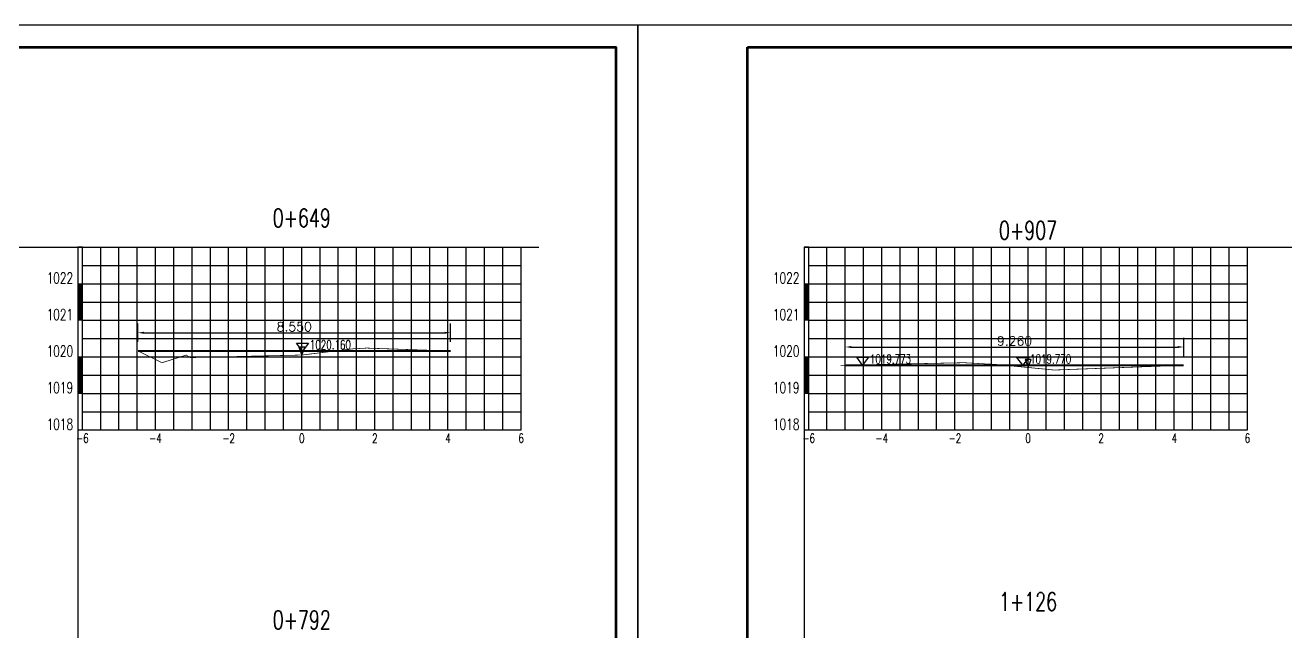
# Model space of a CAD drawing. Extents: x 695776 to 1250176, y 4443437 to 9025597.
# Drawn here: x 880620 to 915101, y 4557495 to 4574090 of the extents above; entities that cross this region are included whole.
import ezdxf
from ezdxf.enums import TextEntityAlignment as Align

# ---------------------------------------------------------------- set-up
doc = ezdxf.new("R2010")
doc.units = 0
doc.header["$LTSCALE"] = 0.5
doc.header["$PDSIZE"] = 0.2
doc.linetypes.add('ACAD_ISO07W100', pattern=[3.5, 0.5, -3])
doc.linetypes.add('CENTER2', pattern=[28.575, 19.05, -3.175, 3.175, -3.175])
doc.layers.get('0').update_dxf_attribs({"linetype": 'CONTINUOUS'})
doc.layers.get('Defpoints').update_dxf_attribs({"linetype": 'CONTINUOUS'})
for name, color, linetype in [('KEDU', 7, 'CONTINUOUS'), ('MIGE', 4, 'ACAD_ISO07W100'), ('MIGE1', 11, 'CONTINUOUS'), ('SANJIAO', 212, 'CONTINUOUS'), ('SHEJI', 1, 'CONTINUOUS'), ('YUANSHI', 2, 'CONTINUOUS'), ('YUANSHI1', 73, 'CONTINUOUS'), ('ZHOUXIAN', 20, 'CENTER2'), ('图框', 7, 'CONTINUOUS'), ('辅助线', 3, 'CONTINUOUS')]:
    doc.layers.add(name, color=color, linetype=linetype)
doc.styles.get("Standard").update_dxf_attribs({"font": 'rs.shx', "bigfont": 'hztxt.shx'})
doc.dimstyles.get("Standard").update_dxf_attribs({"dimtxt": 0.18, "dimasz": 0.18, "dimexe": 0.18, "dimexo": 0.0625, "dimgap": 0.09, "dimtad": 0, "dimtih": 1, "dimtoh": 1, "dimdec": 4, "dimzin": 0, "dimdsep": 46, "dimtxsty": 'Standard', "dimcen": 0.09, "dimadec": 0, "dimazin": 0, "dimtfac": 1, "dimtdec": 4, "dimtofl": 0, "dimtmove": 0, "dimatfit": 3, "dimfxl": 0, "dimtolj": 1, "dimtzin": 0, "dimarcsym": 0})

# ---------------------------------------------------------------- blocks, each defined once
blk = doc.blocks.new('zhunghao')
blk.add_lwpolyline([(0, 0), (0.33, 0.86), (-0.33, 0.86), (0, 0)])
blk = doc.blocks.new('ele_sym08')
blk.add_line((0, 0), (5.6, 0))
blk.add_lwpolyline([(0.9, 0), (0.25, 0.86), (1.55, 0.86), (0.9, 0)])
at = {"width": 0.7}
blk.add_attdef('ELEVAT', (1.7, 0.18), '', height=1, dxfattribs=at)
blk = doc.blocks.new('*D691')
at = {"color": 0, "lineweight": -2}
for p, q in [((883704, 4565426), (883704, 4565926)), ((892254, 4565426), (892254, 4565926)), ((883867, 4565676), (892092, 4565676))]:
    blk.add_line(p, q, dxfattribs=at)
at = {"color": 0}
for points in [[(883867, 4565703), (883867, 4565649), (883704, 4565676)], [(892092, 4565703), (892092, 4565649), (892254, 4565676)]]:
    blk.add_solid(points, dxfattribs=at)
at = {"layer": 'Defpoints', "color": 0}
for p in [(892254, 4565676), (883704, 4565176), (892254, 4565176)]:
    blk.add_point(p, dxfattribs=at)
at = {"color": 0, "insert": (887979, 4565839), "char_height": 250, "attachment_point": 5}
blk.add_mtext('\\A1;8.550', dxfattribs=at)
blk = doc.blocks.new('bc1_100')
blk.add_lwpolyline([(0.064, 1), (-0.063, 1), (-0.063, 0), (0.064, 0)], close=True)
at = {"width": 0.7}
blk.add_attdef('BC', text='', height=0.3, dxfattribs=at).set_placement((-0.193, 0.007), align=Align.RIGHT)
blk = doc.blocks.new('bc0_100')
for p, q in [((-0.063, 1), (-0.063, 0)), ((0.063, 0), (0.063, 1))]:
    blk.add_line(p, q)
at = {"const_width": 0.126}
blk.add_lwpolyline([(0, 1), (0, 0)], dxfattribs=at)
at = {"width": 0.7}
blk.add_attdef('BC', text='', height=0.3, dxfattribs=at).set_placement((-0.193, 0.007), align=Align.RIGHT)
blk = doc.blocks.new('*D677')
at = {"color": 0, "lineweight": -2}
for p, q in [((903051, 4565036), (903051, 4565536)), ((912311, 4565036), (912311, 4565536)), ((903213, 4565286), (912148, 4565286))]:
    blk.add_line(p, q, dxfattribs=at)
at = {"color": 0}
for points in [[(903213, 4565313), (903213, 4565259), (903051, 4565286)], [(912148, 4565313), (912148, 4565259), (912311, 4565286)]]:
    blk.add_solid(points, dxfattribs=at)
at = {"layer": 'Defpoints', "color": 0}
for p in [(912311, 4565286), (903051, 4564786), (912311, 4564786)]:
    blk.add_point(p, dxfattribs=at)
at = {"color": 0, "insert": (907681, 4565449), "char_height": 250, "attachment_point": 5}
blk.add_mtext('\\A1;9.260', dxfattribs=at)

msp = doc.modelspace()

# ---------------------------------------------------------------- linework, layer by layer
at = {"layer": 'MIGE', "linetype": 'Continuous'}
for p, q in [((882684.2765, 4563016.1388), (882684.2765, 4568016.1388)), ((883684.2765, 4563016.1388), (883684.2765, 4568016.1388)), ((884684.2765, 4563016.1388), (884684.2765, 4568016.1388)), ((885684.2765, 4563016.1388), (885684.2765, 4568016.1388)), ((886684.2765, 4563016.1388), (886684.2765, 4568016.1388)), ((887684.2765, 4563016.1388), (887684.2765, 4568016.1388)), ((888684.2765, 4563016.1388), (888684.2765, 4568016.1388)), ((889684.2765, 4563016.1388), (889684.2765, 4568016.1388)), ((890684.2765, 4563016.1388), (890684.2765, 4568016.1388)), ((891684.2765, 4563016.1388), (891684.2765, 4568016.1388)), ((892684.2765, 4563016.1388), (892684.2765, 4568016.1388)), ((893684.2765, 4563016.1388), (893684.2765, 4568016.1388)), ((902550.9391, 4563016.1388), (902550.9391, 4568016.1388)), ((903550.9391, 4563016.1388), (903550.9391, 4568016.1388)), ((904550.9391, 4563016.1388), (904550.9391, 4568016.1388)), ((905550.9391, 4563016.1388), (905550.9391, 4568016.1388)), ((906550.9391, 4563016.1388), (906550.9391, 4568016.1388)), ((907550.9391, 4563016.1388), (907550.9391, 4568016.1388)), ((908550.9391, 4563016.1388), (908550.9391, 4568016.1388)), ((909550.9391, 4563016.1388), (909550.9391, 4568016.1388)), ((910550.9391, 4563016.1388), (910550.9391, 4568016.1388)), ((911550.9391, 4563016.1388), (911550.9391, 4568016.1388)), ((912550.9391, 4563016.1388), (912550.9391, 4568016.1388)), ((913550.9391, 4563016.1388), (913550.9391, 4568016.1388)), ((882184.2765, 4567516.1388), (894184.2765, 4567516.1388)), ((902050.9391, 4567516.1388), (914050.9391, 4567516.1388)), ((882184.2765, 4566516.1388), (894184.2765, 4566516.1388)), ((902050.9391, 4566516.1388), (914050.9391, 4566516.1388)), ((882184.2765, 4565516.1388), (894184.2765, 4565516.1388)), ((902050.9391, 4565516.1388), (914050.9391, 4565516.1388)), ((882184.2765, 4564516.1388), (894184.2765, 4564516.1388)), ((902050.9391, 4564516.1388), (914050.9391, 4564516.1388)), ((882184.2765, 4563516.1388), (894184.2765, 4563516.1388)), ((902050.9391, 4563516.1388), (914050.9391, 4563516.1388))]:
    msp.add_line(p, q, dxfattribs=at)
at = {"layer": 'MIGE1'}
for p, q in [((882184.2765, 4568016.1388), (894184.2765, 4568016.1388)), ((882184.2765, 4563016.1388), (882184.2765, 4568016.1388)), ((883184.2765, 4563016.1388), (883184.2765, 4568016.1388)), ((884184.2765, 4563016.1388), (884184.2765, 4568016.1388)), ((885184.2765, 4563016.1388), (885184.2765, 4568016.1388)), ((886184.2765, 4563016.1388), (886184.2765, 4568016.1388)), ((887184.2765, 4563016.1388), (887184.2765, 4568016.1388)), ((888184.2765, 4563016.1388), (888184.2765, 4568016.1388)), ((889184.2765, 4563016.1388), (889184.2765, 4568016.1388)), ((890184.2765, 4563016.1388), (890184.2765, 4568016.1388)), ((891184.2765, 4563016.1388), (891184.2765, 4568016.1388)), ((892184.2765, 4563016.1388), (892184.2765, 4568016.1388)), ((893184.2765, 4563016.1388), (893184.2765, 4568016.1388)), ((894184.2765, 4563016.1388), (894184.2765, 4568016.1388)), ((902050.9391, 4568016.1388), (914050.9391, 4568016.1388)), ((902050.9391, 4563016.1388), (902050.9391, 4568016.1388)), ((903050.9391, 4563016.1388), (903050.9391, 4568016.1388)), ((904050.9391, 4563016.1388), (904050.9391, 4568016.1388)), ((905050.9391, 4563016.1388), (905050.9391, 4568016.1388)), ((906050.9391, 4563016.1388), (906050.9391, 4568016.1388)), ((907050.9391, 4563016.1388), (907050.9391, 4568016.1388)), ((908050.9391, 4563016.1388), (908050.9391, 4568016.1388)), ((909050.9391, 4563016.1388), (909050.9391, 4568016.1388)), ((910050.9391, 4563016.1388), (910050.9391, 4568016.1388)), ((911050.9391, 4563016.1388), (911050.9391, 4568016.1388)), ((912050.9391, 4563016.1388), (912050.9391, 4568016.1388)), ((913050.9391, 4563016.1388), (913050.9391, 4568016.1388)), ((914050.9391, 4563016.1388), (914050.9391, 4568016.1388)), ((882184.2765, 4567016.1388), (894184.2765, 4567016.1388)), ((902050.9391, 4567016.1388), (914050.9391, 4567016.1388)), ((882184.2765, 4566016.1388), (894184.2765, 4566016.1388)), ((902050.9391, 4566016.1388), (914050.9391, 4566016.1388)), ((882184.2765, 4565016.1388), (894184.2765, 4565016.1388)), ((902050.9391, 4565016.1388), (914050.9391, 4565016.1388)), ((882184.2765, 4564016.1388), (894184.2765, 4564016.1388)), ((902050.9391, 4564016.1388), (914050.9391, 4564016.1388)), ((882184.2765, 4563016.1388), (894184.2765, 4563016.1388)), ((902050.9391, 4563016.1388), (914050.9391, 4563016.1388))]:
    msp.add_line(p, q, dxfattribs=at)
at = {"layer": 'SHEJI', "const_width": 50}
for points in [[(883704.2765, 4565176.1388), (888184.2765, 4565176.1388), (889090.1588, 4565176.1388), (892254.2765, 4565176.1388)], [(903050.9391, 4564788.8311), (903050.9391, 4564786.1388), (907413.4391, 4564786.1388), (908050.9391, 4564786.1388), (912310.9391, 4564786.1388)]]:
    msp.add_lwpolyline(points, dxfattribs=at)
at = {"layer": 'YUANSHI', "const_width": 20}
for points in [[(889090.1588, 4565176.1388), (889584.2765, 4565236.1388), (889964.2765, 4565256.1388), (892254.2765, 4565176.1388)], [(902920.9391, 4564786.1388), (903050.9391, 4564788.8311)], [(903050.9391, 4564788.8311), (906300.9391, 4564856.1388), (907200.9391, 4564806.1388), (907413.4391, 4564786.1388)]]:
    msp.add_lwpolyline(points, dxfattribs=at)
at = {"layer": 'YUANSHI1', "const_width": 20}
for points in [[(883704.2765, 4565176.1388), (884364.2765, 4564856.1388), (885024.2765, 4565066.1388), (885134.2765, 4564996.1388), (888184.2765, 4565066.1388), (889090.1588, 4565176.1388)], [(907413.4391, 4564786.1388), (908050.9391, 4564726.1388), (908760.9391, 4564656.1388), (912310.9391, 4564786.1388)]]:
    msp.add_lwpolyline(points, dxfattribs=at)
at = {"layer": 'ZHOUXIAN'}
for p, q in [((888184.2765, 4564356.1388), (888184.2765, 4565756.1388)), ((908050.9391, 4564156.1388), (908050.9391, 4565356.1388))]:
    msp.add_line(p, q, dxfattribs=at)
at = {"layer": '图框', "linetype": 'Continuous', "lineweight": -2, "flags": 128}
for points in [[(846976.0337, 4574089.6091), (846976.0337, 4538449.6091), (897376.0337, 4538449.6091), (897376.0337, 4574089.6091), (846976.0337, 4574089.6091)], [(897376.0377, 4574089.6039), (897376.0377, 4538449.6039), (947776.0377, 4538449.6039), (947776.0377, 4574089.6039), (897376.0377, 4574089.6039)]]:
    msp.add_lwpolyline(points, dxfattribs=at)
at = {"layer": '图框', "linetype": 'Continuous', "lineweight": 60, "flags": 128}
for points in [[(849976.0337, 4573489.6091), (896776.0337, 4573489.6091), (896776.0337, 4539049.6091), (849976.0337, 4539049.6091), (849976.0337, 4573489.6091)], [(900376.0377, 4573489.6039), (947176.0377, 4573489.6039), (947176.0377, 4539049.6039), (900376.0377, 4539049.6039), (900376.0377, 4573489.6039)]]:
    msp.add_lwpolyline(points, dxfattribs=at)
at = {"layer": '辅助线'}
for points in [[(851799.5602, 4568016.1388), (894665.0733, 4568016.1388)], [(882058.0809, 4568016.1388), (882058.0809, 4547338.7403)], [(901924.7435, 4568016.1388), (944790.2567, 4568016.1388)], [(901924.7435, 4568016.1388), (901924.7435, 4540573.0659)]]:
    msp.add_lwpolyline(points, dxfattribs=at)

# ---------------------------------------------------------------- block references
at = {"xscale": 250, "yscale": 250, "zscale": 250}
for p, values in [((887979.2765, 4565176.1388), {'ELEVAT': '1020.160'}), ((903300.9391, 4564788.8311), {'ELEVAT': '1019.773'}), ((907680.9391, 4564786.1388), {'ELEVAT': '1019.770'})]:
    msp.add_blockref('ele_sym08', p, dxfattribs=at).add_auto_attribs(values)
at = {"layer": 'KEDU', "xscale": 1000, "yscale": 1000, "zscale": 1000}
for name, p, values in [('bc1_100', (882121.0285, 4567016.1388), {'BC': '1022'}), ('bc1_100', (901987.6911, 4567016.1388), {'BC': '1022'}), ('bc0_100', (882121.0285, 4566016.1388), {'BC': '1021'}), ('bc0_100', (901987.6911, 4566016.1388), {'BC': '1021'}), ('bc1_100', (882121.0285, 4565016.1388), {'BC': '1020'}), ('bc1_100', (901987.6911, 4565016.1388), {'BC': '1020'}), ('bc0_100', (882121.0285, 4564016.1388), {'BC': '1019'}), ('bc0_100', (901987.6911, 4564016.1388), {'BC': '1019'}), ('bc1_100', (882121.0285, 4563016.1388), {'BC': '1018'}), ('bc1_100', (901987.6911, 4563016.1388), {'BC': '1018'})]:
    msp.add_blockref(name, p, dxfattribs=at).add_auto_attribs(values)
at = {"layer": 'SANJIAO', "xscale": 250, "yscale": 250, "zscale": 250}
for p in [(888184.2765, 4565066.1388), (908050.9391, 4564726.1388)]:
    msp.add_blockref('zhunghao', p, dxfattribs=at)

# ---------------------------------------------------------------- texts
at = {"width": 0.7}
for s, p in [('0+649', (888184.2765, 4568566.1388)), ('0+907', (908050.9391, 4568226.1388)), ('1+126', (908050.9391, 4558069.8741)), ('0+792', (888184.2765, 4557569.8741))]:
    msp.add_text(s, height=500, dxfattribs=at).set_placement(p, align=Align.CENTER)
at = {"layer": 'KEDU', "width": 0.7}
for s, p in [('-6', (882184.2765, 4562666.1388)), ('-4', (884184.2765, 4562666.1388)), ('-2', (886184.2765, 4562666.1388)), ('0', (888184.2765, 4562666.1388)), ('0', (888184.2765, 4562666.1388)), ('2', (890184.2765, 4562666.1388)), ('4', (892184.2765, 4562666.1388)), ('6', (894184.2765, 4562666.1388)), ('-6', (902050.9391, 4562666.1388)), ('-4', (904050.9391, 4562666.1388)), ('-2', (906050.9391, 4562666.1388)), ('0', (908050.9391, 4562666.1388)), ('0', (908050.9391, 4562666.1388)), ('2', (910050.9391, 4562666.1388)), ('4', (912050.9391, 4562666.1388)), ('6', (914050.9391, 4562666.1388))]:
    msp.add_text(s, height=250, dxfattribs=at).set_placement(p, align=Align.CENTER)

# ---------------------------------------------------------------- dimensions: what is measured, and where the dimension line sits
for base, p1, p2, picture, middle in [((892254.2765, 4565676.1388), (883704.2765, 4565176.1388), (892254.2765, 4565176.1388), '*D691', (887979.2765, 4565838.6388)), ((912310.9391, 4565286.1388), (903050.9391, 4564786.1388), (912310.9391, 4564786.1388), '*D677', (907680.9391, 4565448.6388))]:
    dim = msp.add_linear_dim(base=base, p1=p1, p2=p2, dimstyle='Standard', override={"dimtxt": 250, "dimasz": 162.5, "dimexe": 250, "dimexo": 250, "dimgap": 37.5, "dimtad": 1, "dimtih": 0, "dimtoh": 0, "dimdec": 3, "dimlfac": 0.001})
    dim.commit()
    dim.dimension.update_dxf_attribs({"geometry": picture, "text_midpoint": middle})

doc.saveas('drawing.dxf')
